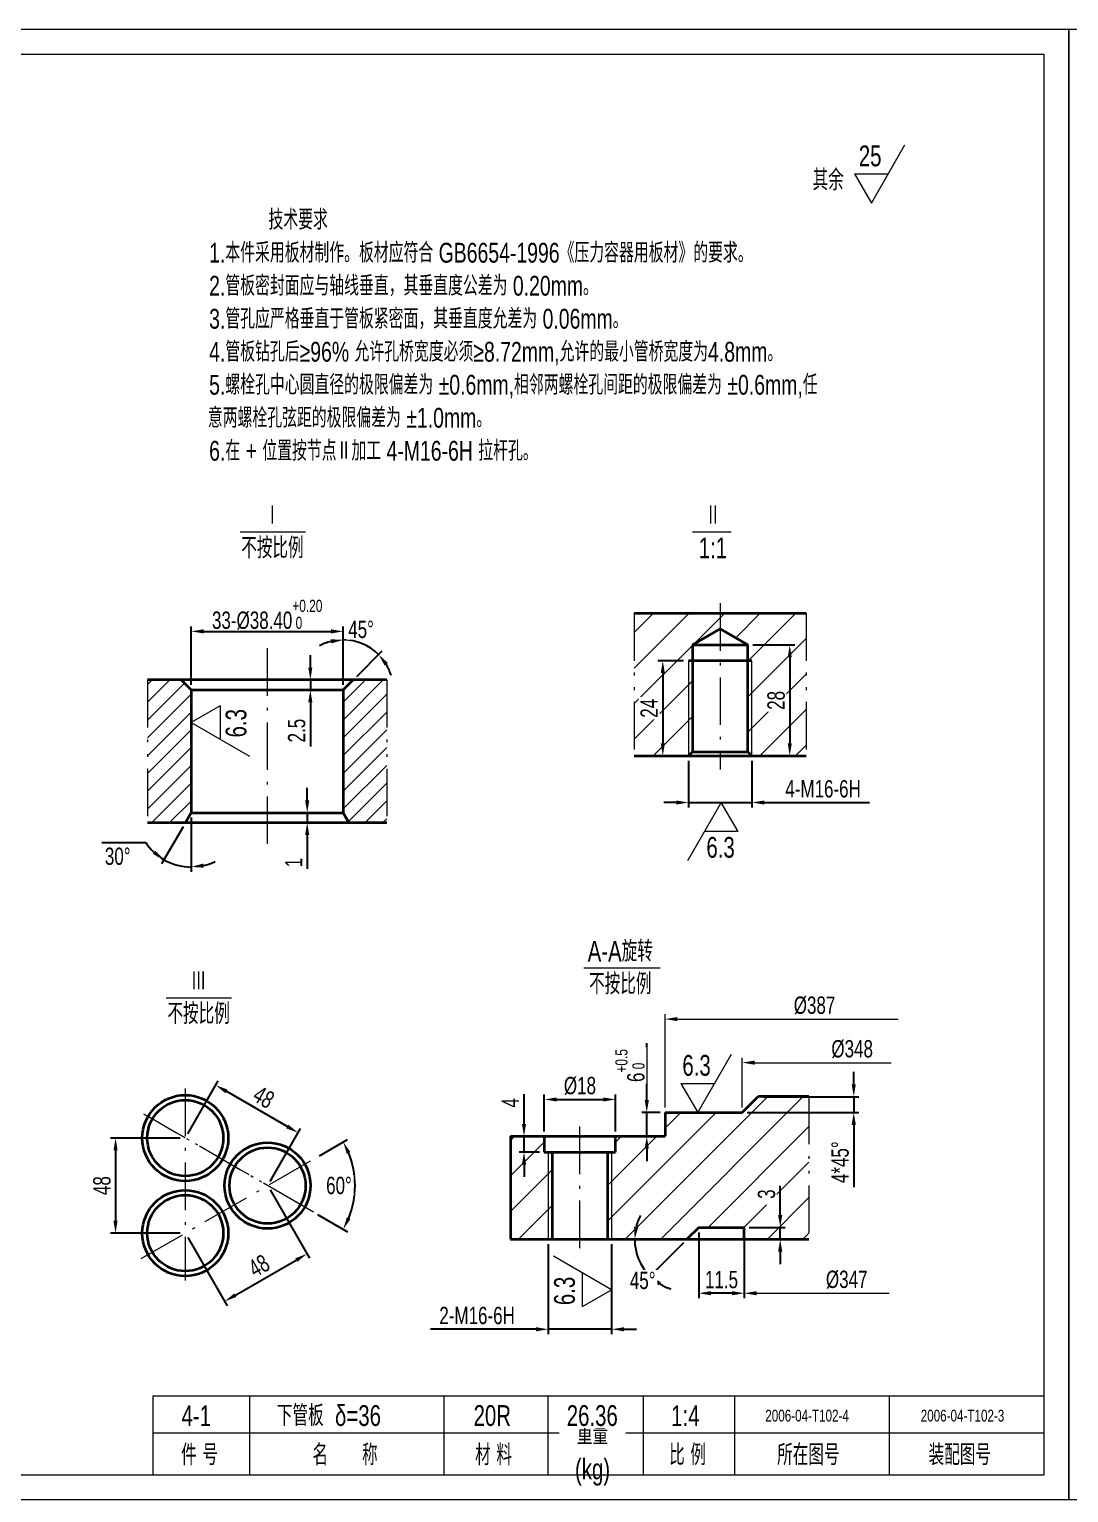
# Model space of a CAD drawing. Header units: millimetres. Extents: x -1909 to 2291, y -510 to 2460.
# Drawn here: x -859 to 191, y 982 to 2460 of the extents above; entities that cross this region are included whole.
import ezdxf

# ---------------------------------------------------------------- set-up
doc = ezdxf.new("R2010")
doc.units = ezdxf.units.MM
doc.linetypes.add('ACAD_ISO10W100', pattern=[18.7, 12, -3, 0.7, -3])
doc.linetypes.add('ACAD_ISO12W100', pattern=[22.4, 12, -3, 0.7, -3, 0.7, -3])
for name, color, linetype, lineweight in [('中心线', 1, 'ACAD_ISO10W100', 18), ('中粗线', 4, 'Continuous', 35), ('双点划线', 3, 'ACAD_ISO12W100', 18), ('标注', 7, 'Continuous', 18), ('细实线', 7, 'Continuous', 18)]:
    doc.layers.add(name, color=color, linetype=linetype, lineweight=lineweight)
doc.styles.add('HGCAD', font='HGCAD.SHX', dxfattribs={"width": 0.75, "bigfont": 'HZTXT.SHX'})
doc.dimstyles.new('HGCAD$0', dxfattribs={"dimtxt": 3.5, "dimasz": 2.5, "dimexe": 1, "dimexo": 1, "dimgap": 1, "dimtad": 1, "dimdec": 1, "dimdsep": 46, "dimtxsty": 'HGCAD', "dimcen": 0, "dimadec": 1, "dimazin": 0, "dimtfac": 1, "dimtmove": 0, "dimatfit": 1, "dimfxl": 0, "dimarcsym": 0})
doc.dimstyles.new('HGCAD$2', dxfattribs={"dimtxt": 3.5, "dimasz": 2.5, "dimexe": 1, "dimexo": 1, "dimgap": 1, "dimtad": 2, "dimtih": 1, "dimdec": 1, "dimdsep": 46, "dimtxsty": 'HGCAD', "dimcen": 0, "dimadec": 0, "dimazin": 0, "dimtfac": 1, "dimtmove": 0, "dimatfit": 1, "dimfxl": 0, "dimarcsym": 0})

# ---------------------------------------------------------------- blocks, each defined once
blk = doc.blocks.new('HGCAD#HGTFTK~A3H~HGCAD图框')
at = {"layer": '细实线', "color": 7}
blk.add_lwpolyline([(5, -5), (-415, -5), (-415, 292), (5, 292)], close=True, dxfattribs=at)
at = {"layer": '细实线', "color": 2}
blk.add_lwpolyline([(0, 0), (-390, 0), (-390, 287), (0, 287)], close=True, dxfattribs=at)
blk = doc.blocks.new('*D13')
at = {"layer": 'Defpoints', "color": 0, "ltscale": 5}
for p in [(-542, 1852), (-695.6, 1792.9), (-542, 1792.9)]:
    blk.add_point(p, dxfattribs=at)
at = {"layer": '标注', "color": 0, "lineweight": -2, "ltscale": 5}
for p, q in [((-695.6, 1797.9), (-695.6, 1857)), ((-683.1, 1852), (-554.5, 1852)), ((-542, 1797.9), (-542, 1857))]:
    blk.add_line(p, q, dxfattribs=at)
at = {"layer": '标注', "color": 0, "ltscale": 5}
for points in [[(-683.1, 1854.1), (-683.1, 1849.9), (-695.6, 1852)], [(-554.5, 1854.1), (-554.5, 1849.9), (-542, 1852)]]:
    blk.add_solid(points, dxfattribs=at)
at = {"layer": '标注', "color": 0, "ltscale": 5, "insert": (-618.8, 1868.9), "char_height": 17.5, "attachment_point": 5, "style": 'HGCAD', "bg_fill": 3, "box_fill_scale": 1.1, "bg_fill_color": 256, "bg_fill_true_color": 13158600, "bg_fill_transparency": 2137}
blk.add_mtext('33-%%C38.40{\\H0.7x;\\S+0.20^  0;}', dxfattribs=at)
blk = doc.blocks.new('*D14')
at = {"layer": 'Defpoints', "color": 0, "ltscale": 5}
for p in [(-542, 1792.9), (-542, 1792.9), (-532, 1802.9), (-542, 1668.9)]:
    blk.add_point(p, dxfattribs=at)
at = {"layer": '标注', "color": 0, "lineweight": -2, "ltscale": 5}
for p, q in [((-542, 1797.9), (-542, 1848.4)), ((-528.4, 1806.4), (-502.7, 1832.2))]:
    blk.add_line(p, q, dxfattribs=at)
for start, end in [(104.2063, 118.4126), (45, 90), (16.5874, 30.7937)]:
    blk.add_arc((-542, 1792.9), 50.5, start, end, dxfattribs=at)
at = {"layer": '标注', "color": 0, "ltscale": 5}
for points in [[(-554.6, 1844), (-554.1, 1839.8), (-542, 1843.4)], [(-500.2, 1817.5), (-496.9, 1820.1), (-506.2, 1828.6)]]:
    blk.add_solid(points, dxfattribs=at)
at = {"layer": '标注', "color": 0, "ltscale": 5, "insert": (-524, 1853.9), "char_height": 17.5, "attachment_point": 5, "style": 'HGCAD', "bg_fill": 3, "box_fill_scale": 1.1, "bg_fill_color": 256, "bg_fill_true_color": 13158600, "bg_fill_transparency": 3437}
blk.add_mtext('45°', dxfattribs=at)
at = {"layer": 'Defpoints', "color": 0, "ltscale": 5}
blk.add_point((-516.7, 1836.7), dxfattribs=at)
blk = doc.blocks.new('*D15')
at = {"layer": 'Defpoints', "color": 0, "ltscale": 5}
for p in [(-576.8, 1802.9), (-576.8, 1792.9), (-575.2, 1792.9)]:
    blk.add_point(p, dxfattribs=at)
at = {"layer": '标注', "color": 0, "lineweight": -2, "ltscale": 5}
for p, q in [((-575.2, 1815.4), (-575.2, 1827.9)), ((-575.2, 1802.9), (-575.2, 1792.9)), ((-571.8, 1802.9), (-570.2, 1802.9)), ((-571.8, 1792.9), (-570.2, 1792.9)), ((-575.2, 1780.4), (-575.2, 1735.7))]:
    blk.add_line(p, q, dxfattribs=at)
at = {"layer": '标注', "color": 0, "ltscale": 5}
for points in [[(-577.3, 1815.4), (-573.2, 1815.4), (-575.2, 1802.9)], [(-577.3, 1780.4), (-573.2, 1780.4), (-575.2, 1792.9)]]:
    blk.add_solid(points, dxfattribs=at)
at = {"layer": '标注', "color": 0, "ltscale": 5, "insert": (-589, 1751.8), "char_height": 17.5, "attachment_point": 5, "rotation": 90, "style": 'HGCAD', "bg_fill": 3, "box_fill_scale": 1.1, "bg_fill_color": 256, "bg_fill_true_color": 13158600, "bg_fill_transparency": 2747}
blk.add_mtext('2.5', dxfattribs=at)
blk = doc.blocks.new('*D16')
at = {"layer": 'Defpoints', "color": 0, "ltscale": 5}
for p in [(-626.8, 1668.9), (-626.8, 1658.9), (-578.4, 1668.9)]:
    blk.add_point(p, dxfattribs=at)
at = {"layer": '标注', "color": 0, "lineweight": -2, "ltscale": 5}
for p, q in [((-578.4, 1681.4), (-578.4, 1693.9)), ((-621.8, 1668.9), (-573.4, 1668.9)), ((-621.8, 1658.9), (-573.4, 1658.9)), ((-578.4, 1668.9), (-578.4, 1658.9)), ((-578.4, 1646.4), (-578.4, 1612.3))]:
    blk.add_line(p, q, dxfattribs=at)
at = {"layer": '标注', "color": 0, "ltscale": 5}
for points in [[(-580.5, 1681.4), (-576.3, 1681.4), (-578.4, 1668.9)], [(-580.5, 1646.4), (-576.3, 1646.4), (-578.4, 1658.9)]]:
    blk.add_solid(points, dxfattribs=at)
at = {"layer": '标注', "color": 0, "ltscale": 5, "insert": (-592.1, 1618.5), "char_height": 17.5, "attachment_point": 5, "rotation": 90, "style": 'HGCAD', "bg_fill": 3, "box_fill_scale": 1.1, "bg_fill_color": 256, "bg_fill_true_color": 13158600, "bg_fill_transparency": 1027}
blk.add_mtext('1', dxfattribs=at)
blk = doc.blocks.new('*D17')
at = {"layer": 'Defpoints', "color": 0, "ltscale": 5}
for p in [(-695.6, 1792.9), (-701.3, 1658.9), (-695.6, 1668.9), (-695.6, 1668.9), (-705.1, 1614.9)]:
    blk.add_point(p, dxfattribs=at)
at = {"layer": '标注', "color": 0, "lineweight": -2, "ltscale": 5}
for p, q in [((-695.6, 1663.9), (-695.6, 1609.1)), ((-703.8, 1654.6), (-725.5, 1617.1)), ((-741.2, 1638.5), (-785.9, 1638.5))]:
    blk.add_line(p, q, dxfattribs=at)
for start, end in [(213.654, 240), (213.8287, 226.9143), (240, 270), (283.0857, 296.1713)]:
    blk.add_arc((-695.6, 1668.9), 54.9, start, end, dxfattribs=at)
at = {"layer": '标注', "color": 0, "ltscale": 5}
for points in [[(-731.8, 1630.5), (-734.3, 1627.2), (-723, 1621.4)], [(-682.9, 1613.4), (-683.4, 1617.5), (-695.6, 1614.1)]]:
    blk.add_solid(points, dxfattribs=at)
at = {"layer": '标注', "color": 0, "ltscale": 5, "insert": (-769.8, 1624.8), "char_height": 17.5, "attachment_point": 5, "style": 'HGCAD', "bg_fill": 3, "box_fill_scale": 1.1, "bg_fill_color": 256, "bg_fill_true_color": 13158600, "bg_fill_transparency": 1962}
blk.add_mtext('30°', dxfattribs=at)
blk = doc.blocks.new('*D18')
at = {"layer": 'Defpoints', "color": 0, "ltscale": 5}
for p in [(-193.2, 1822.3), (-219.2, 1726.3), (-193.2, 1726.3)]:
    blk.add_point(p, dxfattribs=at)
at = {"layer": '标注', "color": 0, "lineweight": -2, "ltscale": 5}
for p, q in [((-198.2, 1822.3), (-224.2, 1822.3)), ((-219.2, 1809.8), (-219.2, 1738.8)), ((-198.2, 1726.3), (-224.2, 1726.3))]:
    blk.add_line(p, q, dxfattribs=at)
at = {"layer": '标注', "color": 0, "ltscale": 5}
for points in [[(-221.3, 1809.8), (-217.1, 1809.8), (-219.2, 1822.3)], [(-221.3, 1738.8), (-217.1, 1738.8), (-219.2, 1726.3)]]:
    blk.add_solid(points, dxfattribs=at)
at = {"layer": '标注', "color": 0, "ltscale": 5, "insert": (-233, 1774.3), "char_height": 17.5, "attachment_point": 5, "rotation": 90, "style": 'HGCAD', "bg_fill": 3, "box_fill_scale": 1.1, "bg_fill_color": 256, "bg_fill_true_color": 13158600, "bg_fill_transparency": 3132}
blk.add_mtext('24', dxfattribs=at)
blk = doc.blocks.new('*D19')
at = {"layer": 'Defpoints', "color": 0, "ltscale": 5}
for p in [(-133.2, 1838.3), (-129.2, 1726.3), (-91, 1726.3)]:
    blk.add_point(p, dxfattribs=at)
at = {"layer": '标注', "color": 0, "lineweight": -2, "ltscale": 5}
for p, q in [((-128.2, 1838.3), (-86, 1838.3)), ((-91, 1825.8), (-91, 1738.8)), ((-124.2, 1726.3), (-86, 1726.3))]:
    blk.add_line(p, q, dxfattribs=at)
at = {"layer": '标注', "color": 0, "ltscale": 5}
for points in [[(-93, 1825.8), (-88.9, 1825.8), (-91, 1838.3)], [(-93, 1738.8), (-88.9, 1738.8), (-91, 1726.3)]]:
    blk.add_solid(points, dxfattribs=at)
at = {"layer": '标注', "color": 0, "ltscale": 5, "insert": (-104.7, 1782.3), "char_height": 17.5, "attachment_point": 5, "rotation": 90, "style": 'HGCAD', "bg_fill": 3, "box_fill_scale": 1.1, "bg_fill_color": 256, "bg_fill_true_color": 13158600, "bg_fill_transparency": 2647}
blk.add_mtext('28', dxfattribs=at)
blk = doc.blocks.new('*D20')
at = {"layer": 'Defpoints', "color": 0, "ltscale": 5}
for p in [(-193.2, 1726.3), (-129.2, 1726.3), (-129.2, 1679.2)]:
    blk.add_point(p, dxfattribs=at)
at = {"layer": '标注', "color": 0, "lineweight": -2, "ltscale": 5}
for p, q in [((-193.2, 1721.3), (-193.2, 1674.2)), ((-129.2, 1721.3), (-129.2, 1674.2)), ((-205.7, 1679.2), (-218.2, 1679.2)), ((-193.2, 1679.2), (-129.2, 1679.2)), ((-116.7, 1679.2), (-10.4, 1679.2))]:
    blk.add_line(p, q, dxfattribs=at)
at = {"layer": '标注', "color": 0, "ltscale": 5}
for points in [[(-205.7, 1681.2), (-205.7, 1677.1), (-193.2, 1679.2)], [(-116.7, 1681.2), (-116.7, 1677.1), (-129.2, 1679.2)]]:
    blk.add_solid(points, dxfattribs=at)
at = {"layer": '标注', "color": 0, "ltscale": 5, "insert": (-57.3, 1692.9), "char_height": 17.5, "attachment_point": 5, "style": 'HGCAD', "bg_fill": 3, "box_fill_scale": 1.1, "bg_fill_color": 256, "bg_fill_true_color": 13158600, "bg_fill_transparency": 3477}
blk.add_mtext('4-M16-6H', dxfattribs=at)
blk = doc.blocks.new('*D21')
at = {"layer": 'Defpoints', "color": 0, "ltscale": 5}
for p in [(-701.6, 1340.3), (-772, 1244.3), (-701.6, 1244.3)]:
    blk.add_point(p, dxfattribs=at)
at = {"layer": '标注', "color": 0, "lineweight": -2, "ltscale": 5}
for p, q in [((-706.6, 1340.3), (-777, 1340.3)), ((-772, 1327.8), (-772, 1256.8)), ((-706.6, 1244.3), (-777, 1244.3))]:
    blk.add_line(p, q, dxfattribs=at)
at = {"layer": '标注', "color": 0, "ltscale": 5}
for points in [[(-774.1, 1327.8), (-769.9, 1327.8), (-772, 1340.3)], [(-774.1, 1256.8), (-769.9, 1256.8), (-772, 1244.3)]]:
    blk.add_solid(points, dxfattribs=at)
at = {"layer": '标注', "color": 0, "ltscale": 5, "insert": (-785.7, 1292.3), "char_height": 17.5, "attachment_point": 5, "rotation": 90, "style": 'HGCAD', "bg_fill": 3, "box_fill_scale": 1.1, "bg_fill_color": 256, "bg_fill_true_color": 13158600, "bg_fill_transparency": 1697}
blk.add_mtext('48', dxfattribs=at)
blk = doc.blocks.new('*D22')
at = {"layer": 'Defpoints', "color": 0, "ltscale": 5}
for p in [(-587.6, 1345.7), (-701.6, 1340.3), (-618.4, 1292.3)]:
    blk.add_point(p, dxfattribs=at)
at = {"layer": '标注', "color": 0, "lineweight": -2, "ltscale": 5}
for p, q in [((-699.1, 1344.6), (-668.3, 1398)), ((-659.9, 1387.5), (-598.4, 1352)), ((-615.9, 1296.6), (-585.1, 1350))]:
    blk.add_line(p, q, dxfattribs=at)
at = {"layer": '标注', "color": 0, "ltscale": 5}
for points in [[(-658.9, 1389.3), (-661, 1385.6), (-670.8, 1393.7)], [(-597.4, 1353.8), (-599.5, 1350.1), (-587.6, 1345.7)]]:
    blk.add_solid(points, dxfattribs=at)
at = {"layer": '标注', "color": 0, "ltscale": 5, "insert": (-622.3, 1381.6), "char_height": 17.5, "attachment_point": 5, "rotation": 330, "style": 'HGCAD', "bg_fill": 3, "box_fill_scale": 1.1, "bg_fill_color": 256, "bg_fill_true_color": 13158600, "bg_fill_transparency": 3197}
blk.add_mtext('48', dxfattribs=at)
blk = doc.blocks.new('*D23')
at = {"layer": 'Defpoints', "color": 0, "ltscale": 5}
for p in [(-618.4, 1292.3), (-701.6, 1244.3), (-578.6, 1223.4)]:
    blk.add_point(p, dxfattribs=at)
at = {"layer": '标注', "color": 0, "lineweight": -2, "ltscale": 5}
for p, q in [((-615.9, 1288), (-576.1, 1219)), ((-699.1, 1240), (-659.3, 1171)), ((-650.9, 1181.6), (-589.5, 1217.1))]:
    blk.add_line(p, q, dxfattribs=at)
at = {"layer": '标注', "color": 0, "ltscale": 5}
for points in [[(-590.5, 1218.9), (-588.4, 1215.3), (-578.6, 1223.4)], [(-652, 1183.4), (-649.9, 1179.8), (-661.8, 1175.4)]]:
    blk.add_solid(points, dxfattribs=at)
at = {"layer": '标注', "color": 0, "ltscale": 5, "insert": (-627.1, 1211.3), "char_height": 17.5, "attachment_point": 5, "rotation": 30, "style": 'HGCAD', "bg_fill": 3, "box_fill_scale": 1.1, "bg_fill_color": 256, "bg_fill_true_color": 13158600, "bg_fill_transparency": 2607}
blk.add_mtext('48', dxfattribs=at)
blk = doc.blocks.new('*D24')
at = {"layer": 'Defpoints', "color": 0, "ltscale": 5}
for p in [(-334.9, 1238.1), (-270.9, 1238.1), (-334.9, 1147.2)]:
    blk.add_point(p, dxfattribs=at)
at = {"layer": '标注', "color": 0, "lineweight": -2, "ltscale": 5}
for p, q in [((-334.9, 1233.1), (-334.9, 1142.2)), ((-270.9, 1233.1), (-270.9, 1142.2)), ((-347.4, 1147.2), (-453.7, 1147.2)), ((-270.9, 1147.2), (-334.9, 1147.2)), ((-258.4, 1147.2), (-245.9, 1147.2))]:
    blk.add_line(p, q, dxfattribs=at)
at = {"layer": '标注', "color": 0, "ltscale": 5}
for points in [[(-347.4, 1149.3), (-347.4, 1145.1), (-334.9, 1147.2)], [(-258.4, 1149.3), (-258.4, 1145.1), (-270.9, 1147.2)]]:
    blk.add_solid(points, dxfattribs=at)
at = {"layer": '标注', "color": 0, "ltscale": 5, "insert": (-406.8, 1161), "char_height": 17.5, "attachment_point": 5, "style": 'HGCAD', "bg_fill": 3, "box_fill_scale": 1.1, "bg_fill_color": 256, "bg_fill_true_color": 13158600, "bg_fill_transparency": 3267}
blk.add_mtext('2-M16-6H', dxfattribs=at)
blk = doc.blocks.new('*D25')
at = {"layer": 'Defpoints', "color": 0, "ltscale": 5}
for p in [(-266.9, 1379.3), (-338.9, 1342.1), (-266.9, 1342.1)]:
    blk.add_point(p, dxfattribs=at)
at = {"layer": '标注', "color": 0, "lineweight": -2, "ltscale": 5}
for p, q in [((-338.9, 1347.1), (-338.9, 1384.3)), ((-326.4, 1379.3), (-279.4, 1379.3)), ((-266.9, 1347.1), (-266.9, 1384.3))]:
    blk.add_line(p, q, dxfattribs=at)
at = {"layer": '标注', "color": 0, "ltscale": 5}
for points in [[(-326.4, 1381.3), (-326.4, 1377.2), (-338.9, 1379.3)], [(-279.4, 1381.3), (-279.4, 1377.2), (-266.9, 1379.3)]]:
    blk.add_solid(points, dxfattribs=at)
at = {"layer": '标注', "color": 0, "ltscale": 5, "insert": (-302.9, 1393), "char_height": 17.5, "attachment_point": 5, "style": 'HGCAD', "bg_fill": 3, "box_fill_scale": 1.1, "bg_fill_color": 256, "bg_fill_true_color": 13158600, "bg_fill_transparency": 2547}
blk.add_mtext('%%C18', dxfattribs=at)
blk = doc.blocks.new('*D26')
at = {"layer": 'Defpoints', "color": 0, "ltscale": 5}
for p in [(-359.4, 1342.1), (-338.9, 1342.1), (-338.9, 1326.1)]:
    blk.add_point(p, dxfattribs=at)
at = {"layer": '标注', "color": 0, "lineweight": -2, "ltscale": 5}
for p, q in [((-359.4, 1354.6), (-359.4, 1384.7)), ((-343.9, 1342.1), (-364.4, 1342.1)), ((-359.4, 1326.1), (-359.4, 1342.1)), ((-343.9, 1326.1), (-364.4, 1326.1)), ((-359.4, 1313.6), (-359.4, 1301.1))]:
    blk.add_line(p, q, dxfattribs=at)
at = {"layer": '标注', "color": 0, "ltscale": 5}
for points in [[(-361.5, 1354.6), (-357.3, 1354.6), (-359.4, 1342.1)], [(-361.5, 1313.6), (-357.3, 1313.6), (-359.4, 1326.1)]]:
    blk.add_solid(points, dxfattribs=at)
at = {"layer": '标注', "color": 0, "ltscale": 5, "insert": (-373.2, 1375.9), "char_height": 17.5, "attachment_point": 5, "rotation": 90, "style": 'HGCAD', "bg_fill": 3, "box_fill_scale": 1.1, "bg_fill_color": 256, "bg_fill_true_color": 13158600, "bg_fill_transparency": 3377}
blk.add_mtext('4', dxfattribs=at)
blk = doc.blocks.new('*D27')
at = {"layer": 'Defpoints', "color": 0, "ltscale": 5}
for p in [(-216.9, 1366.1), (-235.4, 1342.1), (-216.9, 1342.1)]:
    blk.add_point(p, dxfattribs=at)
at = {"layer": '标注', "color": 0, "lineweight": -2, "ltscale": 5}
for p, q in [((-235.4, 1378.6), (-235.4, 1436)), ((-221.9, 1366.1), (-240.4, 1366.1)), ((-235.4, 1342.1), (-235.4, 1366.1)), ((-221.9, 1342.1), (-240.4, 1342.1)), ((-235.4, 1329.6), (-235.4, 1317.1))]:
    blk.add_line(p, q, dxfattribs=at)
at = {"layer": '标注', "color": 0, "ltscale": 5}
for points in [[(-237.5, 1378.6), (-233.3, 1378.6), (-235.4, 1366.1)], [(-237.5, 1329.6), (-233.3, 1329.6), (-235.4, 1342.1)]]:
    blk.add_solid(points, dxfattribs=at)
at = {"layer": '标注', "color": 0, "ltscale": 5, "insert": (-252.3, 1413.5), "char_height": 17.5, "attachment_point": 5, "rotation": 90, "style": 'HGCAD', "bg_fill": 3, "box_fill_scale": 1.1, "bg_fill_color": 256, "bg_fill_true_color": 13158600, "bg_fill_transparency": 1722}
blk.add_mtext('6{\\H0.7x;\\S+0.5^  0;}', dxfattribs=at)
blk = doc.blocks.new('*D28')
at = {"layer": 'Defpoints', "color": 0, "ltscale": 5}
for p in [(-122.9, 1382.1), (-138.9, 1366.1), (-26.3, 1366.1)]:
    blk.add_point(p, dxfattribs=at)
at = {"layer": '标注', "color": 0, "lineweight": -2, "ltscale": 5}
for p, q in [((-26.3, 1394.6), (-26.3, 1407.1)), ((-117.9, 1382.1), (-21.3, 1382.1)), ((-26.3, 1382.1), (-26.3, 1366.1)), ((-133.9, 1366.1), (-21.3, 1366.1)), ((-26.3, 1353.6), (-26.3, 1290.7))]:
    blk.add_line(p, q, dxfattribs=at)
at = {"layer": '标注', "color": 0, "ltscale": 5}
for points in [[(-28.4, 1394.6), (-24.2, 1394.6), (-26.3, 1382.1)], [(-28.4, 1353.6), (-24.2, 1353.6), (-26.3, 1366.1)]]:
    blk.add_solid(points, dxfattribs=at)
at = {"layer": '标注', "color": 0, "ltscale": 5, "insert": (-40, 1315.9), "char_height": 17.5, "attachment_point": 5, "rotation": 90, "style": 'HGCAD', "bg_fill": 3, "box_fill_scale": 1.1, "bg_fill_color": 256, "bg_fill_true_color": 13158600, "bg_fill_transparency": 1667}
blk.add_mtext('4*45%%D', dxfattribs=at)
blk = doc.blocks.new('*D29')
at = {"layer": 'Defpoints', "color": 0, "ltscale": 5}
for p in [(-182.9, 1250.1), (-136.9, 1250.1)]:
    blk.add_point(p, dxfattribs=at)
at = {"layer": '标注', "color": 0, "lineweight": -2, "ltscale": 5}
for p, q in [((-182.9, 1245.1), (-182.9, 1178.6)), ((-136.9, 1245.1), (-136.9, 1178.6)), ((-149.4, 1183.6), (-170.4, 1183.6))]:
    blk.add_line(p, q, dxfattribs=at)
at = {"layer": '标注', "color": 0, "ltscale": 5}
for points in [[(-170.4, 1185.7), (-170.4, 1181.5), (-182.9, 1183.6)], [(-149.4, 1185.7), (-149.4, 1181.5), (-136.9, 1183.6)]]:
    blk.add_solid(points, dxfattribs=at)
at = {"layer": '标注', "color": 0, "ltscale": 5, "insert": (-159.9, 1197.3), "char_height": 17.5, "attachment_point": 5, "style": 'HGCAD', "bg_fill": 3, "box_fill_scale": 1.1, "bg_fill_color": 256, "bg_fill_true_color": 13158600, "bg_fill_transparency": 3407}
blk.add_mtext('11.5', dxfattribs=at)
at = {"layer": 'Defpoints', "color": 0, "ltscale": 5}
blk.add_point((-182.9, 1183.6), dxfattribs=at)
blk = doc.blocks.new('*D30')
at = {"layer": 'Defpoints', "color": 0, "ltscale": 5}
for p in [(-136.9, 1250.1), (-100.6, 1250.1), (-136.9, 1238.1)]:
    blk.add_point(p, dxfattribs=at)
at = {"layer": '标注', "color": 0, "lineweight": -2, "ltscale": 5}
for p, q in [((-100.6, 1262.6), (-100.6, 1292.2)), ((-131.9, 1250.1), (-95.6, 1250.1)), ((-100.6, 1238.1), (-100.6, 1250.1)), ((-131.9, 1238.1), (-95.6, 1238.1)), ((-100.6, 1225.6), (-100.6, 1213.1))]:
    blk.add_line(p, q, dxfattribs=at)
at = {"layer": '标注', "color": 0, "ltscale": 5}
for points in [[(-102.7, 1262.6), (-98.5, 1262.6), (-100.6, 1250.1)], [(-102.7, 1225.6), (-98.5, 1225.6), (-100.6, 1238.1)]]:
    blk.add_solid(points, dxfattribs=at)
at = {"layer": '标注', "color": 0, "ltscale": 5, "insert": (-114.4, 1283.7), "char_height": 17.5, "attachment_point": 5, "rotation": 90, "style": 'HGCAD', "bg_fill": 3, "box_fill_scale": 1.1, "bg_fill_color": 256, "bg_fill_true_color": 13158600, "bg_fill_transparency": 1997}
blk.add_mtext('3', dxfattribs=at)
blk = doc.blocks.new('*D31')
at = {"layer": 'Defpoints', "color": 0, "ltscale": 5}
for p in [(-182.9, 1250.1), (-372.9, 1238.1), (-194.9, 1238.1), (-71.6, 1238.1), (-245.8, 1224.5)]:
    blk.add_point(p, dxfattribs=at)
at = {"layer": '标注', "color": 0, "lineweight": -2, "ltscale": 5}
blk.add_line((-198.4, 1234.6), (-235.7, 1197.3), dxfattribs=at)
for start, end in [(152.747, 166.3735), (180, 225), (238.6265, 252.253)]:
    blk.add_arc((-194.9, 1238.1), 52.7, start, end, dxfattribs=at)
at = {"layer": '标注', "color": 0, "ltscale": 5}
for points in [[(-244, 1250.3), (-248.2, 1250.8), (-247.6, 1238.1)], [(-223.6, 1191.5), (-221.1, 1194.8), (-232.2, 1200.9)]]:
    blk.add_solid(points, dxfattribs=at)
at = {"layer": '标注', "color": 0, "ltscale": 5, "insert": (-239.5, 1196.4), "char_height": 17.5, "attachment_point": 5, "style": 'HGCAD', "bg_fill": 3, "box_fill_scale": 1.1, "bg_fill_color": 256, "bg_fill_true_color": 13158600, "bg_fill_transparency": 2872}
blk.add_mtext('45°', dxfattribs=at)
blk = doc.blocks.new('*D59')
at = {"layer": 'Defpoints', "color": 0, "ltscale": 5}
for p in [(-744.4, 1365), (-570.5, 1320), (-572.2, 1265.6), (-746.1, 1218.6)]:
    blk.add_point(p, dxfattribs=at)
at = {"layer": '标注', "color": 0, "lineweight": -2, "ltscale": 5}
for p, q in [((-566.1, 1322.5), (-537.7, 1338.9)), ((-567.9, 1263.1), (-537.7, 1245.7))]:
    blk.add_line(p, q, dxfattribs=at)
blk.add_arc((-618.4, 1292.3), 88.3, 338.1217, 21.8783, dxfattribs=at)
at = {"layer": '标注', "color": 0, "ltscale": 5}
for points in [[(-538.4, 1324.3), (-534.7, 1326.1), (-542, 1336.4)], [(-534.7, 1258.5), (-538.4, 1260.3), (-542, 1248.2)]]:
    blk.add_solid(points, dxfattribs=at)
at = {"layer": '标注', "color": 0, "ltscale": 5, "insert": (-546.3, 1292.3), "char_height": 17.5, "attachment_point": 5, "style": 'HGCAD', "bg_fill": 3, "box_fill_scale": 1.1, "bg_fill_color": 256, "bg_fill_true_color": 13158600, "bg_fill_transparency": 2292}
blk.add_mtext('60°', dxfattribs=at)
at = {"layer": 'Defpoints', "color": 0, "ltscale": 5}
blk.add_point((-531.5, 1277), dxfattribs=at)
blk = doc.blocks.new('HGCAD#HGTFTK~A2Z~HGCAD图框')
at = {"layer": '细实线', "color": 7}
blk.add_lwpolyline([(10, -10), (-410, -10), (-410, 584), (10, 584)], close=True, dxfattribs=at)

msp = doc.modelspace()

# ---------------------------------------------------------------- hatches: boundary and pattern name
at = {"layer": '细实线', "ltscale": 4}
h = msp.add_hatch(dxfattribs=at)
h.set_pattern_fill('ANSI31', color=5, scale=8, style=0)
h.set_pattern_definition([(45, (-5359.77, -6242.39), (-17.96051, 17.96051), [])])
h.paths.add_polyline_path([(-74.38, 1870.34), (-161.18, 1870.34), (-161.18, 1854.51), (-133.18, 1838.34), (-133.18, 1822.34), (-129.18, 1822.34), (-129.18, 1726.34), (-74.38, 1726.34)])
h.paths.add_polyline_path([(-193.18, 1822.34), (-189.18, 1822.34), (-189.18, 1838.34), (-161.18, 1854.51), (-161.18, 1870.34), (-247.98, 1870.34), (-247.98, 1726.34), (-193.18, 1726.34)])
h.paths.add_polyline_path([(-189.18, 1822.34), (-193.18, 1822.34), (-193.18, 1726.34), (-189.18, 1730.34)], flags=16)
h.paths.add_polyline_path([(-129.18, 1822.34), (-133.18, 1822.34), (-133.18, 1730.34), (-129.18, 1726.34)], flags=17)
h = msp.add_hatch(dxfattribs=at)
h.set_pattern_fill('ANSI31', color=5, scale=4, style=0)
h.set_pattern_definition([(45, (-1776, -190), (-8.980256, 8.980256), [])])
h.paths.add_polyline_path([(-497.96, 1802.9), (-531.98, 1802.9), (-541.98, 1792.9), (-541.98, 1668.9), (-536.2, 1658.9), (-497.96, 1658.9)])
h.paths.add_polyline_path([(-695.58, 1792.9), (-705.58, 1802.9), (-739.59, 1802.9), (-739.59, 1658.9), (-701.35, 1658.9), (-695.58, 1668.9)])
h = msp.add_hatch(dxfattribs=at)
h.set_pattern_fill('ANSI31', color=5, scale=8, style=0)
h.set_pattern_definition([(45, (-4894.94, -5734.412), (-17.96051, 17.96051), [])])
h.paths.add_polyline_path([(-71.56, 1382.12), (-122.91, 1382.12), (-138.91, 1366.12), (-216.91, 1366.12), (-216.91, 1342.12), (-266.91, 1342.12), (-266.91, 1326.12), (-270.91, 1326.12), (-270.91, 1238.12), (-194.91, 1238.12), (-182.91, 1250.12), (-136.91, 1250.12), (-136.91, 1238.12), (-71.56, 1238.12)])
h.paths.add_polyline_path([(-334.91, 1326.12), (-338.91, 1326.12), (-338.91, 1342.12), (-372.91, 1342.12), (-372.91, 1238.12), (-334.91, 1238.12)])
h.paths.add_polyline_path([(-330.91, 1326.12), (-334.91, 1326.12), (-334.91, 1238.12), (-330.91, 1238.12)])
h.paths.add_polyline_path([(-270.91, 1326.12), (-274.91, 1326.12), (-274.91, 1238.12), (-270.91, 1238.12)])

# ---------------------------------------------------------------- linework, layer by layer
at = {"layer": '中心线', "ltscale": 4}
for p, q in [((-161.18, 1880.34), (-161.18, 1712.34)), ((-618.78, 1834.9), (-618.78, 1630.9)), ((-701.58, 1390.32), (-701.58, 1196.32)), ((-572.2, 1265.62), (-744.36, 1365.02)), ((-580.86, 1270.62), (-739.17, 1362.02)), ((-302.91, 1229.12), (-302.91, 1358.12)), ((-746.09, 1218.62), (-570.46, 1320.02))]:
    msp.add_line(p, q, dxfattribs=at)
at = {"layer": '中粗线', "ltscale": 4}
for p, q in [((-247.98, 1870.34), (-74.38, 1870.34)), ((-161.18, 1854.51), (-189.18, 1838.34)), ((-133.18, 1838.34), (-161.18, 1854.51)), ((-189.18, 1838.34), (-189.18, 1730.34)), ((-189.18, 1838.34), (-133.18, 1838.34)), ((-133.18, 1730.34), (-133.18, 1838.34)), ((-129.18, 1822.34), (-193.18, 1822.34)), ((-497.96, 1802.9), (-739.59, 1802.9)), ((-695.58, 1792.9), (-705.58, 1802.9)), ((-695.58, 1792.9), (-695.58, 1668.9)), ((-695.58, 1792.9), (-541.98, 1792.9)), ((-541.98, 1792.9), (-531.98, 1802.9)), ((-541.98, 1792.9), (-541.98, 1668.9)), ((-193.18, 1726.34), (-189.18, 1730.34)), ((-189.18, 1730.34), (-133.18, 1730.34)), ((-133.18, 1730.34), (-129.18, 1726.34)), ((-247.98, 1726.34), (-74.38, 1726.34)), ((-739.59, 1658.9), (-497.96, 1658.9)), ((-695.58, 1668.9), (-701.35, 1658.9)), ((-695.58, 1668.9), (-541.98, 1668.9)), ((-541.98, 1668.9), (-536.2, 1658.9)), ((-138.91, 1366.12), (-122.91, 1382.12)), ((-71.56, 1382.12), (-122.91, 1382.12)), ((-216.91, 1366.12), (-138.91, 1366.12)), ((-216.91, 1366.12), (-216.91, 1342.12)), ((-372.91, 1342.12), (-372.91, 1238.12)), ((-372.91, 1342.12), (-216.91, 1342.12)), ((-338.91, 1342.12), (-338.91, 1326.12)), ((-266.91, 1326.12), (-266.91, 1342.12)), ((-338.91, 1326.12), (-266.91, 1326.12)), ((-330.91, 1326.12), (-330.91, 1238.12)), ((-274.91, 1326.12), (-274.91, 1238.12)), ((-182.91, 1250.12), (-194.91, 1238.12)), ((-182.91, 1250.12), (-136.91, 1250.12)), ((-136.91, 1238.12), (-136.91, 1250.12)), ((-372.91, 1238.12), (-71.56, 1238.12)), ((-222.91, 1238.12), (-222.91, 1238.12))]:
    msp.add_line(p, q, dxfattribs=at)
for centre, radius in [((-701.58, 1340.32), 43.4), ((-701.58, 1340.32), 38.4), ((-618.44, 1292.32), 43.4), ((-618.44, 1292.32), 38.4), ((-701.58, 1244.32), 43.4), ((-701.58, 1244.32), 38.4)]:
    msp.add_circle(centre, radius, dxfattribs=at)
at = {"layer": '双点划线', "ltscale": 4}
for p, q in [((-247.98, 1870.34), (-247.98, 1726.34)), ((-74.38, 1870.34), (-74.38, 1726.34)), ((-739.59, 1802.9), (-739.59, 1658.9)), ((-497.96, 1802.9), (-497.96, 1658.9)), ((-71.56, 1382.12), (-71.56, 1238.12))]:
    msp.add_line(p, q, dxfattribs=at)
at = {"layer": '标注', "color": 3, "ltscale": 6}
for p, q in [((-8.54, 2284.58), (25.41, 2343.38)), ((-25.51, 2313.98), (8.44, 2313.98)), ((-25.51, 2313.98), (-8.54, 2284.58)), ((-666.18, 1776.88), (-695.58, 1759.9)), ((-666.18, 1776.88), (-666.18, 1742.93)), ((-695.58, 1759.9), (-636.78, 1725.95)), ((-143.2, 1649.76), (-177.15, 1649.76)), ((-183.91, 1366.12), (-149.97, 1424.92)), ((-200.89, 1395.52), (-166.94, 1395.52)), ((-200.89, 1395.52), (-183.91, 1366.12))]:
    msp.add_line(p, q, dxfattribs=at)
at = {"layer": '标注', "color": 3, "ltscale": 5}
for p, q in [((-204.41, 1460.43), (18.59, 1460.43)), ((-126.41, 1416.43), (11.59, 1416.43)), ((-124.41, 1183.6), (9.59, 1183.6))]:
    msp.add_line(p, q, dxfattribs=at)
msp.add_solid([(-204.41, 1462.52), (-204.41, 1458.35), (-216.91, 1460.43)], dxfattribs=at)
at = {"layer": '细实线', "ltscale": 4}
for p, q in [((-193.18, 1822.34), (-193.18, 1726.34)), ((-129.18, 1726.34), (-129.18, 1822.34)), ((-734.16, 1000.04), (-734.16, 1080.04)), ((-734.16, 1080.04), (165.84, 1080.04)), ((-636.66, 1080.04), (-636.66, 1000.04)), ((-440.41, 1080.04), (-440.41, 1000.04)), ((-335.41, 1080.04), (-335.41, 1000.04)), ((-239.16, 1080.04), (-239.16, 1000.04)), ((-146.66, 1080.04), (-146.66, 1000.04)), ((9.59, 1080.04), (9.59, 1000.04)), ((-734.16, 1042.54), (165.84, 1042.54))]:
    msp.add_line(p, q, dxfattribs=at)
at = {"layer": '细实线', "color": 6, "ltscale": 4}
for p, q in [((-334.91, 1326.12), (-334.91, 1238.12)), ((-270.91, 1326.12), (-270.91, 1238.12))]:
    msp.add_line(p, q, dxfattribs=at)

# ---------------------------------------------------------------- block references
at = {"xscale": 2.5, "yscale": 2.5, "zscale": 2.5}
msp.add_blockref('HGCAD#HGTFTK~A2Z~HGCAD图框', (1215.84, 1000.04), dxfattribs=at)

# ---------------------------------------------------------------- texts
at = {"layer": '标注', "color": 6, "ltscale": 6, "char_height": 21, "attachment_point": 5, "style": 'HGCAD', "bg_fill": 3, "box_fill_scale": 1.1, "bg_fill_color": 256, "bg_fill_true_color": 13158600, "bg_fill_transparency": 367}
for s, insert, width in [('Ⅰ', (-613.55, 1969.27), 53.1349), ('Ⅱ', (-168.55, 1969.27), 53.1349), ('件 号', (-687.16, 1020.42), 49.5264), ('名      称', (-540.16, 1020.42), 109.1233), ('材 料', (-390.16, 1020.42), 49.5264)]:
    msp.add_mtext(s, dxfattribs=dict(at, insert=insert, width=width))
at = {"layer": '细实线', "style": 'HGCAD', "width": 0.75}
for s, p in [('           技术要求', (-677.46, 2257.7)), ('1.本件采用板材制作。板材应符合 GB6654-1996《压力容器用板材》的要求。', (-677.46, 2224.37)), ('2.管板密封面应与轴线垂直，其垂直度公差为 0.20mm。', (-677.46, 2191.04)), ('3.管孔应严格垂直于管板紧密面，其垂直度允差为 0.06mm。', (-677.46, 2157.7)), ('4.管板钻孔后≥96%%% 允许孔桥宽度必须≥8.72mm,允许的最小管桥宽度为4.8mm。', (-677.46, 2124.37)), ('5.螺栓孔中心圆直径的极限偏差为 ±0.6mm,相邻两螺栓孔间距的极限偏差为 ±0.6mm,任', (-677.46, 2091.04)), ('意两螺栓孔弦距的极限偏差为 ±1.0mm。', (-678.76, 2057.7)), ('6.在 + 位置按节点Ⅱ加工 4-M16-6H 拉杆孔。', (-677.46, 2024.37))]:
    msp.add_text(s, height=20, dxfattribs=at).set_placement(p)
at = {"layer": '细实线', "color": 6, "ltscale": 6, "attachment_point": 5, "style": 'HGCAD', "bg_fill": 3, "box_fill_scale": 1.1, "bg_fill_color": 256, "bg_fill_true_color": 13158600, "bg_fill_transparency": 367}
for s, insert, char_height, width in [('2006-04-T102-4', (-73.45, 1059.93), 12, 103.3595), ('2006-04-T102-3', (83.55, 1059.93), 12, 103.3595), ('比 例', (-194.16, 1020.42), 21, 43.8505), ('所在图号', (-72.16, 1020.42), 21, 67.5854), ('装配图号', (80.84, 1020.42), 21, 67.5854)]:
    msp.add_mtext(s, dxfattribs=dict(at, insert=insert, char_height=char_height, width=width))

# ---------------------------------------------------------------- next in the draw order: linework, layer by layer
at = {"layer": '标注', "color": 6, "ltscale": 6}
for p, q in [((-646.23, 1952.39), (-580.23, 1952.39)), ((-189.23, 1952.39), (-150.23, 1952.39))]:
    msp.add_line(p, q, dxfattribs=at)

# ---------------------------------------------------------------- next in the draw order: texts
at = {"layer": '标注', "color": 6, "ltscale": 6, "char_height": 21, "attachment_point": 5, "style": 'HGCAD', "bg_fill": 3, "box_fill_scale": 1.1, "bg_fill_color": 256, "bg_fill_true_color": 13158600, "bg_fill_transparency": 367}
for s, insert, width in [('4-1', (-690.45, 1059.93), 62.7701), ('下管板  δ=36', (-556.45, 1059.93), 114.7992), ('20R', (-391.45, 1059.93), 51.4183)]:
    msp.add_mtext(s, dxfattribs=dict(at, insert=insert, width=width))
at = {"layer": '细实线', "color": 6, "ltscale": 6, "char_height": 21, "attachment_point": 5, "style": 'HGCAD', "bg_fill": 3, "box_fill_scale": 1.1, "bg_fill_color": 256, "bg_fill_true_color": 13158600, "bg_fill_transparency": 367}
for s, insert, width in [('1:4', (-196.45, 1059.93), 40.0665), ('重量(kg)', (-290.16, 1020.42), 62.7701)]:
    msp.add_mtext(s, dxfattribs=dict(at, insert=insert, width=width))

# ---------------------------------------------------------------- next in the draw order: texts
at = {"layer": '标注', "color": 6, "ltscale": 6, "char_height": 21, "attachment_point": 5, "style": 'HGCAD', "bg_fill": 3, "box_fill_scale": 1.1, "bg_fill_color": 256, "bg_fill_true_color": 13158600, "bg_fill_transparency": 367}
for s, insert, width in [('不按比例', (-613.55, 1936.27), 72.1839), ('1:1', (-168.55, 1936.27), 53.1349)]:
    msp.add_mtext(s, dxfattribs=dict(at, insert=insert, width=width))
at = {"layer": '细实线', "color": 6, "ltscale": 6, "insert": (-290.45, 1059.93), "char_height": 21, "width": 52.3643, "attachment_point": 5, "style": 'HGCAD', "bg_fill": 3, "box_fill_scale": 1.1, "bg_fill_color": 256, "bg_fill_true_color": 13158600, "bg_fill_transparency": 367}
msp.add_mtext('26.36', dxfattribs=at)

# ---------------------------------------------------------------- next in the draw order: block references
at = {"layer": '细实线', "ltscale": 5, "xscale": 5, "yscale": 5, "zscale": 5}
msp.add_blockref('HGCAD#HGTFTK~A3H~HGCAD图框', (165.84, 1000.04), dxfattribs=at)

# ---------------------------------------------------------------- next in the draw order: texts
at = {"layer": '标注', "color": 3, "ltscale": 6, "char_height": 21, "attachment_point": 5, "style": 'HGCAD', "bg_fill": 3, "box_fill_scale": 1.1, "bg_fill_color": 256, "bg_fill_true_color": 13158600, "bg_fill_transparency": 427}
for s, insert in [('25', (-9.75, 2332.03)), ('6.3', (-185.13, 1413.57))]:
    msp.add_mtext(s, dxfattribs=dict(at, insert=insert))
at = {"layer": '标注', "color": 6, "ltscale": 6, "char_height": 21, "attachment_point": 5, "style": 'HGCAD', "bg_fill": 3, "box_fill_scale": 1.1, "bg_fill_color": 256, "bg_fill_true_color": 13158600, "bg_fill_transparency": 367}
for s, insert, width in [('其余', (-52.19, 2307.91), 31.5761), ('A-A旋转', (-262.17, 1528.96), 93.3697), ('Ⅲ', (-688.09, 1498.88), 53.1349)]:
    msp.add_mtext(s, dxfattribs=dict(at, insert=insert, width=width))
at = {"layer": '标注', "color": 3, "ltscale": 6, "insert": (-650.15, 1759.23), "char_height": 21, "attachment_point": 5, "rotation": 90, "style": 'HGCAD', "bg_fill": 3, "box_fill_scale": 1.1, "bg_fill_color": 256, "bg_fill_true_color": 13158600, "bg_fill_transparency": 427}
msp.add_mtext('6.3', dxfattribs=at)
at = {"layer": '标注', "color": 3, "ltscale": 5, "char_height": 17.5, "attachment_point": 5, "style": 'HGCAD', "bg_fill": 3, "box_fill_scale": 1.1, "bg_fill_color": 256, "bg_fill_true_color": 13158600}
for s, insert, bg_fill_transparency in [('%%C387', (-65.91, 1474.18), 3732), ('%%C348', (-27.91, 1430.18), 3557), ('%%C347', (-33.41, 1197.35), 3932)]:
    msp.add_mtext(s, dxfattribs=dict(at, insert=insert, bg_fill_transparency=bg_fill_transparency))

# ---------------------------------------------------------------- next in the draw order: dimensions: what is measured, and where the dimension line sits
at = {"layer": '标注', "color": 3, "ltscale": 5}
for base, p1, p2, text, override, picture, middle in [((-541.98, 1851.98), (-695.58, 1792.9), (-541.98, 1792.9), '33-%%C38.40{\\H0.7x;\\S+0.20^  0;}', {"dimscale": 5, "dimtdec": 1}, '*D13', (-618.78, 1868.92)), ((-266.91, 1379.26), (-338.91, 1342.12), (-266.91, 1342.12), '%%C18', {"dimscale": 5, "dimadec": 0, "dimazin": 2, "dimtdec": 1}, '*D25', (-302.91, 1393.01)), ((-182.91, 1183.6), (-136.91, 1250.12), (-182.91, 1250.12), '11.5', {"dimscale": 5, "dimadec": 0, "dimazin": 2, "dimtdec": 1}, '*D29', (-159.91, 1197.35))]:
    dim = msp.add_linear_dim(base=base, p1=p1, p2=p2, text=text, dimstyle='HGCAD$0', override=override, dxfattribs=at)
    dim.commit()
    dim.dimension.update_dxf_attribs({"geometry": picture, "text_midpoint": middle})
for base, p1, p2, text, picture, middle in [((-90.95, 1726.34), (-133.18, 1838.34), (-129.18, 1726.34), '28', '*D19', (-104.7, 1782.34)), ((-219.22, 1726.34), (-193.18, 1822.34), (-193.18, 1726.34), '24', '*D18', (-232.97, 1774.34)), ((-771.99, 1244.32), (-701.58, 1340.32), (-701.58, 1244.32), '48', '*D21', (-785.74, 1292.32))]:
    dim = msp.add_linear_dim(base=base, p1=p1, p2=p2, angle=90, text=text, dimstyle='HGCAD$0', override={"dimscale": 5, "dimadec": 0, "dimazin": 2, "dimtdec": 1}, dxfattribs=at)
    dim.commit()
    dim.dimension.update_dxf_attribs({"geometry": picture, "text_midpoint": middle})
dim = msp.add_linear_dim(base=(-26.27, 1366.12), p1=(-122.91, 1382.12), p2=(-138.91, 1366.12), angle=90, text='4*45%%D', dimstyle='HGCAD$0', override={"dimscale": 5, "dimadec": 0, "dimazin": 2, "dimtdec": 1}, dxfattribs=at)
dim.commit()
dim.dimension.update_dxf_attribs({"geometry": '*D28', "text_midpoint": (-26.27, 1315.93), "dimtype": 160})
dim = msp.add_linear_dim(base=(-334.91, 1147.23), p1=(-270.91, 1238.12), p2=(-334.91, 1238.12), text='2-M16-6H', dimstyle='HGCAD$0', override={"dimscale": 5, "dimadec": 0, "dimazin": 2, "dimtdec": 1}, dxfattribs=at)
dim.commit()
dim.dimension.update_dxf_attribs({"geometry": '*D24', "text_midpoint": (-406.81, 1147.23), "dimtype": 160})

# ---------------------------------------------------------------- next in the draw order: linework, layer by layer
at = {"layer": '标注', "color": 6, "ltscale": 6}
for p, q in [((-298.85, 1512.08), (-221.85, 1512.08)), ((-720.77, 1482), (-654.77, 1482))]:
    msp.add_line(p, q, dxfattribs=at)
at = {"layer": '标注', "color": 3, "ltscale": 5}
for p, q in [((-138.91, 1371.12), (-138.91, 1421.43)), ((-136.91, 1233.12), (-136.91, 1178.6))]:
    msp.add_line(p, q, dxfattribs=at)
at = {"layer": '标注', "color": 3, "ltscale": 6}
for p, q in [((-270.91, 1187.12), (-329.71, 1221.07)), ((-300.31, 1170.15), (-300.31, 1204.1)), ((-300.31, 1170.15), (-270.91, 1187.12))]:
    msp.add_line(p, q, dxfattribs=at)
at = {"layer": '标注', "color": 3, "ltscale": 5}
for points in [[(-126.41, 1418.52), (-126.41, 1414.35), (-138.91, 1416.43)], [(-124.41, 1185.68), (-124.41, 1181.52), (-136.91, 1183.6)]]:
    msp.add_solid(points, dxfattribs=at)

# ---------------------------------------------------------------- next in the draw order: dimensions: what is measured, and where the dimension line sits
dim = msp.add_angular_dim_2l(base=(-516.7, 1836.67), line1=((-541.98, 1792.9), (-541.98, 1668.9)), line2=((-541.98, 1792.9), (-531.98, 1802.9)), dimstyle='HGCAD$2', override={"dimscale": 5, "dimtoh": 1, "dimtdec": 1}, dxfattribs=at)
dim.commit()
dim.dimension.update_dxf_attribs({"geometry": '*D14', "text_midpoint": (-524.04, 1840.16), "dimtype": 162})
dim = msp.add_angular_dim_2l(base=(-705.1, 1614.88), line1=((-695.58, 1792.9), (-695.58, 1668.9)), line2=((-695.58, 1668.9), (-701.35, 1658.9)), dimstyle='HGCAD$2', override={"dimscale": 5, "dimtoh": 1, "dimtdec": 1}, dxfattribs=at)
dim.commit()
dim.dimension.update_dxf_attribs({"geometry": '*D17', "text_midpoint": (-769.84, 1624.76)})
dim = msp.add_linear_dim(base=(-129.18, 1679.16), p1=(-193.18, 1726.34), p2=(-129.18, 1726.34), text='4-M16-6H', dimstyle='HGCAD$0', override={"dimscale": 5, "dimadec": 0, "dimazin": 2, "dimtdec": 1}, dxfattribs=at)
dim.commit()
dim.dimension.update_dxf_attribs({"geometry": '*D20', "text_midpoint": (-57.28, 1692.91)})
dim = msp.add_linear_dim(base=(-235.39, 1342.12), p1=(-216.91, 1366.12), p2=(-216.91, 1342.12), angle=90, text='6{\\H0.7x;\\S+0.5^  0;}', dimstyle='HGCAD$0', override={"dimscale": 5, "dimadec": 0, "dimazin": 2, "dimtdec": 1}, dxfattribs=at)
dim.commit()
dim.dimension.update_dxf_attribs({"geometry": '*D27', "text_midpoint": (-235.39, 1413.54), "dimtype": 160})
dim = msp.add_aligned_dim(p1=(-701.58, 1340.32), p2=(-618.44, 1292.32), distance=61.64, text='48', dimstyle='HGCAD$0', override={"dimscale": 5, "dimadec": 0, "dimazin": 2, "dimtdec": 1}, dxfattribs=at)
dim.commit()
dim.dimension.update_dxf_attribs({"geometry": '*D22', "text_midpoint": (-622.32, 1381.61)})
dim = msp.add_linear_dim(base=(-359.42, 1342.12), p1=(-338.91, 1326.12), p2=(-338.91, 1342.12), angle=90, text='4', dimstyle='HGCAD$0', override={"dimscale": 5, "dimadec": 0, "dimazin": 2, "dimtdec": 1}, dxfattribs=at)
dim.commit()
dim.dimension.update_dxf_attribs({"geometry": '*D26', "text_midpoint": (-373.17, 1375.91)})

# ---------------------------------------------------------------- next in the draw order: linework, layer by layer
at = {"layer": '标注', "color": 3, "ltscale": 6}
for p, q in [((-160.18, 1679.16), (-194.13, 1620.36)), ((-143.2, 1649.76), (-160.18, 1679.16))]:
    msp.add_line(p, q, dxfattribs=at)
at = {"layer": '标注', "color": 3, "ltscale": 5}
msp.add_line((-216.91, 1371.12), (-216.91, 1465.43), dxfattribs=at)

# ---------------------------------------------------------------- next in the draw order: texts
at = {"layer": '标注', "color": 6, "ltscale": 6, "char_height": 21, "width": 72.1839, "attachment_point": 5, "style": 'HGCAD', "bg_fill": 3, "box_fill_scale": 1.1, "bg_fill_color": 256, "bg_fill_true_color": 13158600, "bg_fill_transparency": 367}
for insert in [(-262.17, 1495.96), (-688.09, 1465.88)]:
    msp.add_mtext('不按比例', dxfattribs=dict(at, insert=insert))
at = {"layer": '标注', "color": 3, "ltscale": 6, "insert": (-318.36, 1185.91), "char_height": 21, "attachment_point": 5, "rotation": 90, "style": 'HGCAD', "bg_fill": 3, "box_fill_scale": 1.1, "bg_fill_color": 256, "bg_fill_true_color": 13158600, "bg_fill_transparency": 427}
msp.add_mtext('6.3', dxfattribs=at)

# ---------------------------------------------------------------- next in the draw order: dimensions: what is measured, and where the dimension line sits
at = {"layer": '标注', "color": 3, "ltscale": 5}
for base, p1, p2, text, picture, middle in [((-575.25, 1792.9), (-576.78, 1802.9), (-576.78, 1792.9), '2.5', '*D15', (-589, 1751.8)), ((-100.62, 1250.12), (-136.91, 1238.12), (-136.91, 1250.12), '3', '*D30', (-114.37, 1283.66))]:
    dim = msp.add_linear_dim(base=base, p1=p1, p2=p2, angle=90, text=text, dimstyle='HGCAD$0', override={"dimscale": 5, "dimadec": 0, "dimazin": 2, "dimtdec": 1}, dxfattribs=at)
    dim.commit()
    dim.dimension.update_dxf_attribs({"geometry": picture, "text_midpoint": middle})
dim = msp.add_linear_dim(base=(-578.37, 1668.9), p1=(-626.78, 1658.9), p2=(-626.78, 1668.9), angle=90, text='1', dimstyle='HGCAD$0', override={"dimscale": 5, "dimadec": 0, "dimazin": 2, "dimtdec": 1}, dxfattribs=at)
dim.commit()
dim.dimension.update_dxf_attribs({"geometry": '*D16', "text_midpoint": (-578.37, 1618.53), "dimtype": 160})
dim = msp.add_aligned_dim(p1=(-701.58, 1244.32), p2=(-618.44, 1292.32), distance=-79.61, text='48', dimstyle='HGCAD$0', override={"dimscale": 5, "dimadec": 0, "dimazin": 2, "dimtdec": 1}, dxfattribs=at)
dim.commit()
dim.dimension.update_dxf_attribs({"geometry": '*D23', "text_midpoint": (-627.08, 1211.28)})

# ---------------------------------------------------------------- next in the draw order: texts
at = {"layer": '标注', "color": 3, "ltscale": 6, "insert": (-160.85, 1633.74), "char_height": 21, "attachment_point": 5, "style": 'HGCAD', "bg_fill": 3, "box_fill_scale": 1.1, "bg_fill_color": 256, "bg_fill_true_color": 13158600, "bg_fill_transparency": 427}
msp.add_mtext('6.3', dxfattribs=at)

# ---------------------------------------------------------------- next in the draw order: dimensions: what is measured, and where the dimension line sits
at = {"layer": '标注', "color": 3, "ltscale": 5}
dim = msp.add_angular_dim_2l(base=(-531.53, 1276.99), line1=((-572.2, 1265.62), (-744.36, 1365.02)), line2=((-746.09, 1218.62), (-570.46, 1320.02)), dimstyle='HGCAD$2', override={"dimscale": 5, "dimazin": 2, "dimtdec": 1}, dxfattribs=at)
dim.commit()
dim.dimension.update_dxf_attribs({"geometry": '*D59', "text_midpoint": (-546.29, 1292.32)})
dim = msp.add_angular_dim_2l(base=(-245.8, 1224.49), line1=((-372.91, 1238.12), (-71.56, 1238.12)), line2=((-182.91, 1250.12), (-194.91, 1238.12)), dimstyle='HGCAD$2', override={"dimscale": 5, "dimtoh": 1, "dimtdec": 1}, dxfattribs=at)
dim.commit()
dim.dimension.update_dxf_attribs({"geometry": '*D31', "text_midpoint": (-239.53, 1210.12), "dimtype": 162})

doc.saveas('drawing.dxf')
